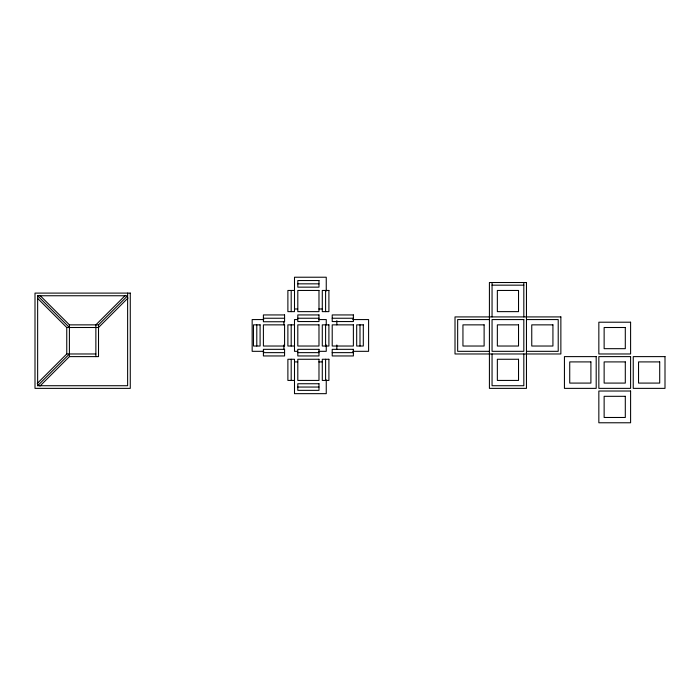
<?xml version="1.0" encoding="UTF-8"?>
<svg xmlns="http://www.w3.org/2000/svg" width="700" height="700" viewBox="0 0 700 700"><rect width="100%" height="100%" fill="white"/><g stroke="black" fill="none" stroke-linecap="round" stroke-linejoin="round"><path stroke-width="1.05" d="M37.266 383.46L66.754 353.973L95.865 353.973M125.352 295.374L95.865 324.861L95.865 356.615M127.628 293.099L127.628 385.726L37.643 385.726L69.405 353.973M39.917 386.102L69.405 356.615L98.516 356.615L98.516 324.861L127.628 295.75L37.643 295.75L37.643 385.726M128.004 298.016L98.516 327.504L66.754 327.504L37.643 298.392M297.806 283.841L318.981 283.841M492.056 285.162L523.819 285.162M294.499 290.456L287.884 290.456L287.884 311.631L294.499 311.631L294.499 277.226L326.252 277.226L326.252 290.99M294.499 308.98L297.675 308.98M318.841 308.98L322.017 308.98M263.401 318.246L284.576 318.246M297.806 318.246L318.981 318.246M332.211 318.246L353.377 318.246M263.804 319.567L252.157 319.567L252.157 351.321L263.804 351.321M297.675 319.567L294.499 319.567L294.499 351.321L297.675 351.321M318.841 319.567L326.252 319.567L326.252 324.861M352.721 319.567L368.594 319.567L368.594 351.321L352.721 351.321M489.414 319.567L457.66 319.567L457.66 351.321L489.414 351.321M526.461 319.567L558.215 319.567L558.215 351.321L526.461 351.321M39.917 295.374L69.405 324.861L98.516 324.861M294.499 324.861L287.884 324.861L287.884 346.027L294.499 346.027M318.841 351.321L326.252 351.321L326.252 344.969M263.401 352.642L284.576 352.642M297.806 352.642L318.981 352.642M332.211 352.642L353.377 352.642M294.499 361.909L297.675 361.909M318.841 361.909L322.017 361.909M294.499 380.433L287.884 380.433L287.884 359.266L294.499 359.266L294.499 393.662L326.252 393.662L326.252 379.908M297.806 387.047L318.981 387.047M37.643 295.75L69.405 327.504M523.819 282.52L523.819 316.916M523.819 353.973L523.819 385.726L492.056 385.726L492.056 353.973M492.056 282.52L492.056 316.916M359.993 324.861L359.993 346.027M336.84 320.626L336.84 324.861M336.84 344.969L336.84 349.204M325.596 290.456L325.596 311.631M325.596 324.861L325.596 346.027M325.596 359.266L325.596 380.433M291.191 290.456L291.191 311.631M291.191 324.861L291.191 346.027M291.191 359.266L291.191 380.433M283.911 321.685L283.911 324.861M283.911 344.969L283.911 349.204M256.786 324.861L256.786 346.027M69.405 324.861L69.405 356.615M66.754 327.504L66.754 353.973M318.981 280.534L297.806 280.534L297.806 287.149L318.981 287.149L318.981 280.534M526.461 282.52L489.414 282.52L489.414 388.369L526.461 388.369L526.461 282.52M318.981 290.456L297.806 290.456L297.806 311.631L318.981 311.631L318.981 290.456M328.904 290.456L322.289 290.456L322.289 311.631L328.904 311.631L328.904 290.456M518.525 290.456L497.35 290.456L497.35 311.631L518.525 311.631L518.525 290.456M130.27 293.099L35 293.099L35 388.369L130.27 388.369L130.27 293.099M284.576 314.939L263.401 314.939L263.401 321.746L284.576 321.746L284.576 314.939M318.981 314.939L297.806 314.939L297.806 321.554L318.981 321.554L318.981 314.939M353.377 314.939L332.211 314.939L332.211 321.554L353.377 321.554L353.377 314.939M560.866 316.916L455.009 316.916L455.009 353.973L560.866 353.973L560.866 316.916M523.819 319.567L492.056 319.567L492.056 351.321L523.819 351.321L523.819 319.567M630.595 322.21L598.841 322.21L598.841 353.973L630.595 353.973L630.595 322.21M260.094 324.861L253.479 324.861L253.479 346.027L260.094 346.027L260.094 324.861M284.576 324.861L263.401 324.861L263.401 346.027L284.576 346.027L284.576 324.861M318.981 324.861L297.806 324.861L297.806 346.027L318.981 346.027L318.981 324.861M328.904 324.861L322.289 324.861L322.289 346.027L328.904 346.027L328.904 324.861M353.377 324.861L332.211 324.861L332.211 346.027L353.377 346.027L353.377 324.861M363.309 324.861L356.685 324.861L356.685 346.027L363.309 346.027L363.309 324.861M484.12 324.861L462.945 324.861L462.945 346.027L484.12 346.027L484.12 324.861M518.525 324.861L497.35 324.861L497.35 346.027L518.525 346.027L518.525 324.861M552.93 324.861L531.755 324.861L531.755 346.027L552.93 346.027L552.93 324.861M625.301 327.504L604.135 327.504L604.135 348.679L625.301 348.679L625.301 327.504M284.576 349.335L263.401 349.335L263.401 355.95L284.576 355.95L284.576 349.335M318.981 349.335L297.806 349.335L297.806 355.95L318.981 355.95L318.981 349.335M353.377 349.335L332.211 349.335L332.211 355.95L353.377 355.95L353.377 349.335M596.19 356.615L564.436 356.615L564.436 388.369L596.19 388.369L596.19 356.615M630.595 356.615L598.841 356.615L598.841 388.369L630.595 388.369L630.595 356.615M665 356.615L633.246 356.615L633.246 388.369L665 388.369L665 356.615M318.981 359.266L297.806 359.266L297.806 380.433L318.981 380.433L318.981 359.266M328.904 359.266L322.289 359.266L322.289 380.433L328.904 380.433L328.904 359.266M518.525 359.266L497.35 359.266L497.35 380.433L518.525 380.433L518.525 359.266M590.905 361.909L569.73 361.909L569.73 383.084L590.905 383.084L590.905 361.909M625.301 361.909L604.135 361.909L604.135 383.084L625.301 383.084L625.301 361.909M659.706 361.909L638.54 361.909L638.54 383.084L659.706 383.084L659.706 361.909M318.981 383.74L297.806 383.74L297.806 390.355L318.981 390.355L318.981 383.74M630.595 391.02L598.841 391.02L598.841 422.774L630.595 422.774L630.595 391.02M625.301 396.314L604.135 396.314L604.135 417.48L625.301 417.48L625.301 396.314"/></g></svg>
